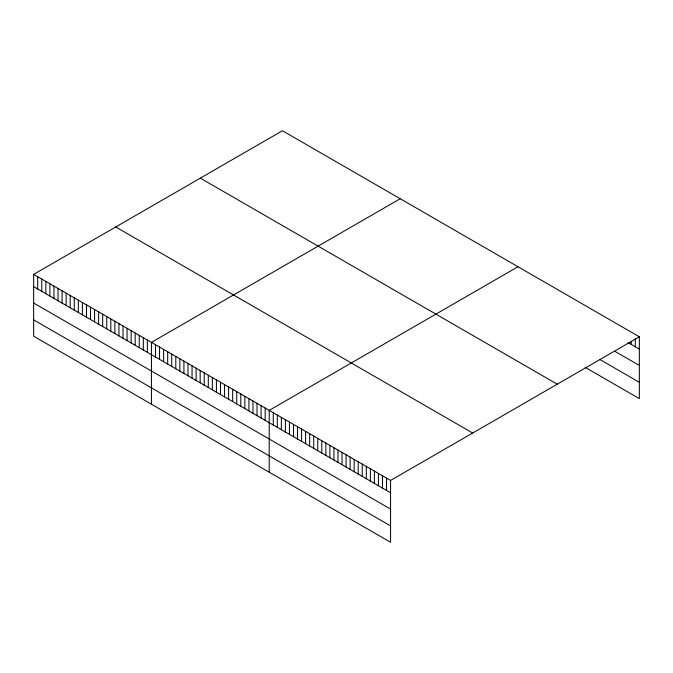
<?xml version="1.0" encoding="UTF-8"?>
<svg xmlns="http://www.w3.org/2000/svg" width="673" height="673" viewBox="0 0 673 673"><rect width="100%" height="100%" fill="white"/><g stroke="black" fill="none" stroke-linecap="round" stroke-linejoin="round"><path stroke-width="1.01" d="M33.65 274.374L390.567 480.438L390.567 542.261L33.65 336.197L33.65 274.374L282.433 130.739L639.35 336.803L639.35 398.626L585.148 367.332M400.216 198.737L151.433 342.372L151.433 404.204M518 266.735L269.217 410.37L269.217 472.202M390.567 480.438L639.35 336.803M628.027 342.565L639.35 349.11M615.08 351.441L639.35 365.447M599.71 359.399L639.35 382.289M200.335 178.135L557.252 384.199M115.748 226.969L472.665 433.033M33.65 286.681L390.567 492.737M33.65 303.018L390.567 509.082M33.65 319.86L390.567 525.924M635.304 338.569L635.304 346.772M631.257 341.362L631.257 344.433M386.521 478.099L386.521 490.407M382.474 475.761L382.474 488.068M378.428 473.43L378.428 485.738M374.381 471.092L374.381 483.399M370.343 468.761L370.343 481.06M366.297 466.423L366.297 478.73M362.251 464.084L362.251 476.391M358.204 461.754L358.204 474.061M354.158 459.415L354.158 471.723M350.111 457.085L350.111 469.384M346.073 454.746L346.073 467.054M342.027 452.407L342.027 464.715M337.981 450.077L337.981 462.385M333.934 447.738L333.934 460.046M329.888 445.4L329.888 457.707M325.841 443.07L325.841 455.377M321.803 440.731L321.803 453.038M317.757 438.401L317.757 450.708M313.711 436.062L313.711 448.369M309.664 433.723L309.664 446.031M305.618 431.393L305.618 443.7M301.571 429.054L301.571 441.362M297.533 426.724L297.533 439.023M293.487 424.385L293.487 436.693M289.44 422.047L289.44 434.354M285.394 419.716L285.394 432.024M281.348 417.378L281.348 429.685M277.301 415.048L277.301 427.347M273.263 412.709L273.263 425.016M265.154 408.031L265.154 420.331M261.09 405.684L261.09 417.992M257.027 403.337L257.027 415.645M252.972 400.99L252.972 413.298M248.909 398.652L248.909 410.959M244.846 396.304L244.846 408.612M240.783 393.957L240.783 406.265M236.719 391.61L236.719 403.918M232.665 389.272L232.665 401.579M228.601 386.925L228.601 399.232M224.538 384.577L224.538 396.885M220.475 382.239L220.475 394.538M216.412 379.892L216.412 392.199M212.357 377.545L212.357 389.852M208.293 375.198L208.293 387.505M204.23 372.859L204.23 385.158M200.167 370.512L200.167 382.819M196.112 368.165L196.112 380.472M192.049 365.818L192.049 378.125M187.986 363.479L187.986 375.786M183.922 361.132L183.922 373.439M179.859 358.785L179.859 371.092M175.804 356.438L175.804 368.745M171.741 354.099L171.741 366.406M167.678 351.752L167.678 364.059M163.615 349.405L163.615 361.712M159.551 347.058L159.551 359.365M155.497 344.719L155.497 357.026M147.37 340.025L147.37 352.332M143.307 337.686L143.307 349.985M139.244 335.339L139.244 347.647M135.189 332.992L135.189 345.299M131.126 330.645L131.126 342.952M127.062 328.306L127.062 340.605M122.999 325.959L122.999 338.267M118.944 323.612L118.944 335.92M114.881 321.265L114.881 333.572M110.818 318.926L110.818 331.234M106.755 316.579L106.755 328.887M102.691 314.232L102.691 326.54M98.637 311.885L98.637 324.193M94.573 309.546L94.573 321.854M90.51 307.199L90.51 319.507M86.447 304.852L86.447 317.16M82.384 302.514L82.384 314.813M78.329 300.166L78.329 312.474M74.266 297.819L74.266 310.127M70.202 295.472L70.202 307.78M66.139 293.134L66.139 305.433M62.084 290.786L62.084 303.094M58.021 288.439L58.021 300.747M53.958 286.092L53.958 298.4M49.895 283.754L49.895 296.061M45.831 281.407L45.831 293.714M41.776 279.059L41.776 291.367M37.713 276.712L37.713 289.02"/></g></svg>
